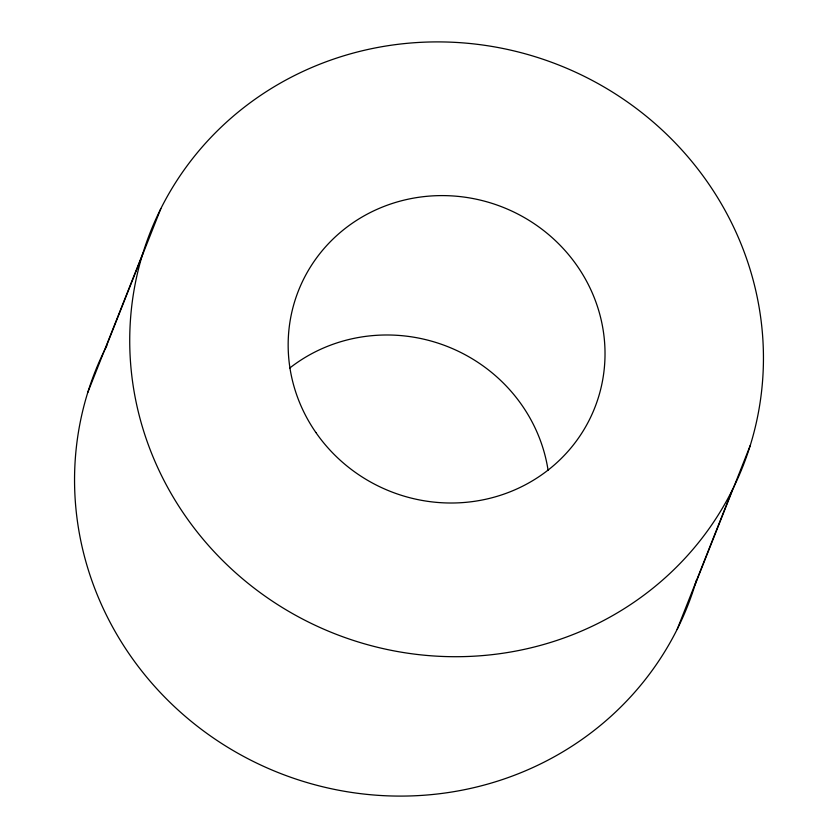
<?xml version="1.0" encoding="UTF-8"?>
<svg xmlns="http://www.w3.org/2000/svg" width="838" height="838" viewBox="0 0 838 838"><rect width="100%" height="100%" fill="white"/><g stroke="black" fill="none" stroke-linecap="round" stroke-linejoin="round"><path stroke-width="1.26" d="M87.749 392.54L142.942 253.16M105.651 348.053L160.833 208.662M677.167 629.338L732.349 489.947A318.587 305.619 21.6 0 0 422.268 42.256A318.587 305.619 21.6 0 0 185.156 515.716A318.587 305.619 21.6 0 0 732.349 489.947M695.058 584.84L750.251 445.46M289.728 368.06A159.293 152.809 21.6 0 1 447.649 346.607A159.293 152.809 21.6 0 1 548.094 470.328M696.546 579.886A318.587 305.619 21.6 0 1 278.604 772.73A318.587 305.619 21.6 0 1 106.814 345.738M315.874 432.513A159.293 152.809 21.6 0 0 589.47 419.629A159.293 152.809 21.6 0 0 434.43 195.778A159.293 152.809 21.6 0 0 315.874 432.513"/></g></svg>
